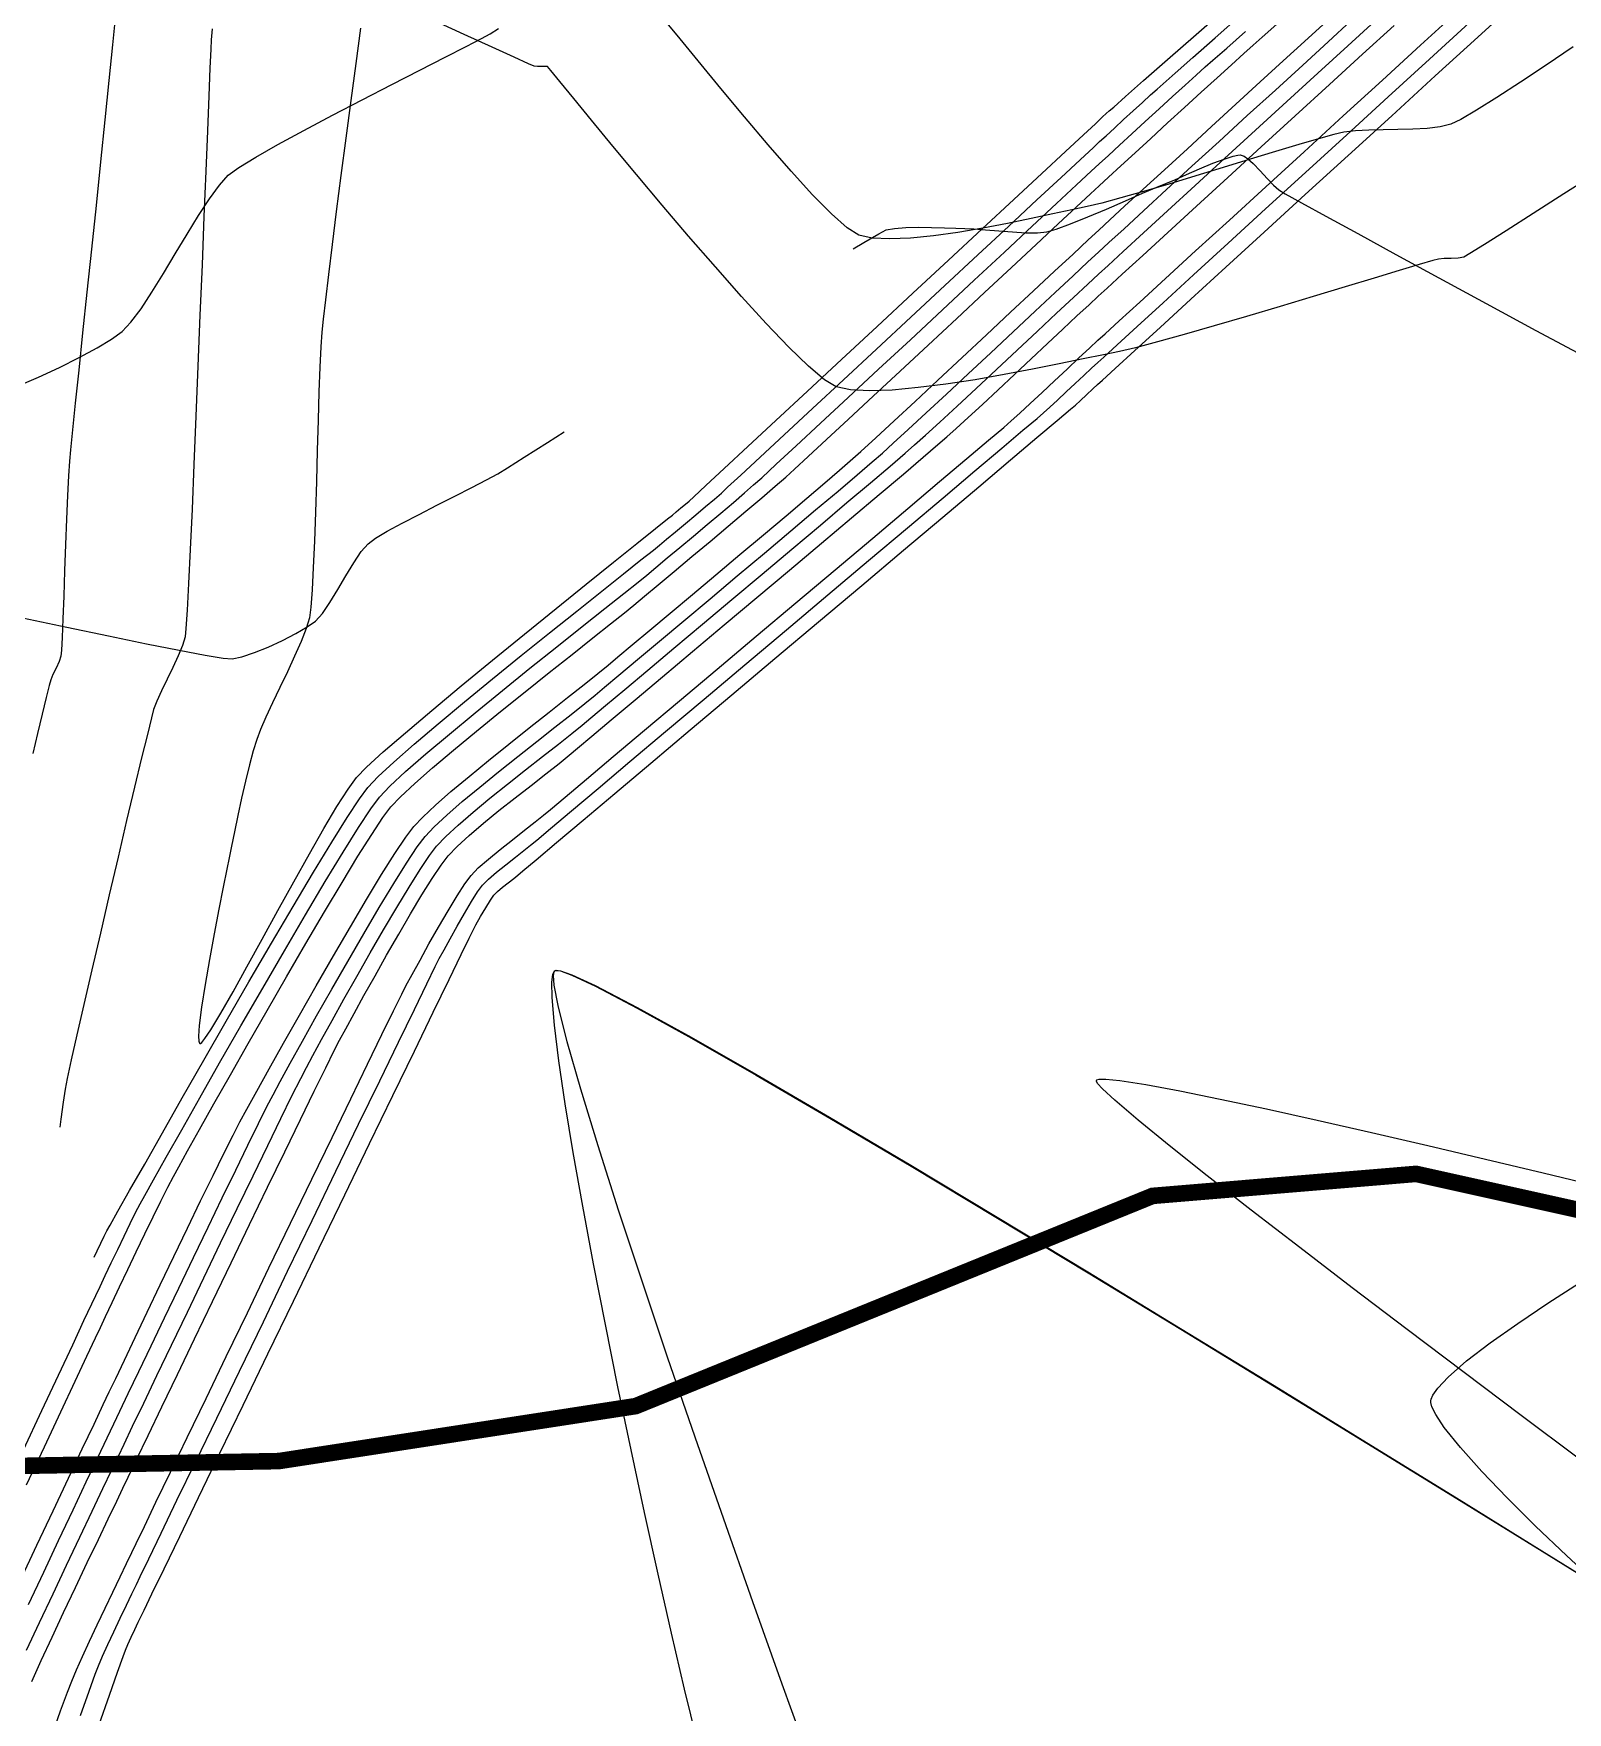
# Model space of a CAD drawing. Header units: metres. Extents: x 708868 to 711043, y 5411316 to 5413138.
# Drawn here: x 709047.8 to 709140.5, y 5411839.1 to 5411940.6 of the extents above; entities that cross this region are included whole.
import ezdxf

# ---------------------------------------------------------------- set-up
doc = ezdxf.new("R2010")
doc.units = ezdxf.units.M
doc.linetypes.add('DASHED', pattern=[0.75, 0.5, -0.25])
for name, color, linetype in [('C-ANNO-TABL', 1, 'Continuous'), ('Rionegro 2010_Contours', 7, 'Continuous'), ('Rionegro 2014_Contours', 7, 'Continuous'), ('Rionegro 2018_Contours', 7, 'Continuous')]:
    doc.layers.add(name, color=color, linetype=linetype)

msp = doc.modelspace()

# ---------------------------------------------------------------- linework, layer by layer
at = {"layer": 'C-ANNO-TABL', "color": 4, "linetype": 'DASHED', "true_color": 0x3dffff, "const_width": 1, "flags": 128}
msp.add_lwpolyline([(711042.54, 5413065.08), (710960.96, 5413110.4), (710928.51, 5413129.62), (710904.96, 5413136.48), (710878.34, 5413137.92), (710860.98, 5413136.79), (710843.25, 5413130), (710825.89, 5413114.54), (710808.92, 5413089.66), (710785.53, 5413050.07), (710767.48, 5413018.5), (710750.58, 5412962.4), (710732.95, 5412902.16), (710722.63, 5412876.69), (710711.1, 5412854.24), (710709.27, 5412838.47), (710712.25, 5412799.16), (710711.4, 5412767.16), (710706.84, 5412750.08), (710696.97, 5412735.65), (710677.97, 5412728.44), (710654.04, 5412726.54), (710627.07, 5412724.64), (710606.56, 5412720.47), (710589.8, 5412712.38), (710580.58, 5412698.73), (710577.45, 5412692.07), (710576.62, 5412681.45), (710581.7, 5412658.89), (710586.52, 5412640.58), (710590.14, 5412620.11), (710586.76, 5412609.51), (710569.89, 5412600.36), (710548.45, 5412592.65), (710519.16, 5412593.65), (710507.9, 5412592.67), (710498.04, 5412592.91), (710476.65, 5412590.53), (710453.44, 5412584.65), (710430.06, 5412578.87), (710407.17, 5412571.65), (710393.36, 5412565.35), (710390.57, 5412558.78), (710388.56, 5412550.53), (710383.7, 5412533.01), (710380.56, 5412521.69), (710371.65, 5412514.46), (710365.86, 5412509.89), (710362.01, 5412504.59), (710331.38, 5412455.85), (710322.46, 5412437.3), (710314.75, 5412419.96), (710310.91, 5412404.45), (710310.19, 5412389.52), (710312.36, 5412375.55), (710316.7, 5412365.43), (710327.06, 5412353.87), (710331.95, 5412345.85), (710336.14, 5412343.08), (710341.7, 5412343.55), (710347.66, 5412345.73), (710357.76, 5412346.03), (710373.48, 5412344.55), (710380.94, 5412341.93), (710387.56, 5412337.03), (710390.34, 5412331.13), (710393.23, 5412321.91), (710394.37, 5412314.08), (710391.95, 5412287.73), (710391.95, 5412242), (710398.77, 5412181.36), (710397.17, 5412154.92), (710391.09, 5412141.08), (710382.35, 5412135.26), (710365.93, 5412125.12), (710349.52, 5412122.86), (710314.94, 5412100.53), (710310.16, 5412097.45), (710304.08, 5412096.97), (710288.95, 5412103.64), (710260.4, 5412118.75), (710227.16, 5412131.8), (710192.2, 5412139.84), (710067.13, 5412167.23), (710056.51, 5412173.82), (710010.25, 5412214.54), (709997.9, 5412231.7), (709990.99, 5412235.84), (709981.95, 5412236.81), (709941.87, 5412226.35), (709906.21, 5412219.68), (709872.55, 5412206.97), (709858.98, 5412200.97), (709841.48, 5412178.77), (709831.7, 5412162.57), (709826.82, 5412138.12), (709826.1, 5412113.87), (709847.99, 5412057.97), (709847.99, 5412027.52), (709841.15, 5411995.84), (709821.68, 5411967.67), (709785.13, 5411896), (709764.5, 5411870.43), (709729.92, 5411841.63), (709687.88, 5411828.1), (709653.61, 5411828.39), (709636.8, 5411836.29), (709611.99, 5411871.53), (709572.15, 5411935.23), (709533.47, 5411953.88), (709461.2, 5411963.08), (709400.58, 5411961.74), (709328.3, 5411946.17), (709283.9, 5411933.17), (709246.82, 5411886.15), (709230.21, 5411871.99), (709186.77, 5411865.79), (709143.57, 5411868.97), (709131.37, 5411871.68), (709115.44, 5411870.35), (709084.2, 5411857.65), (709062.64, 5411854.33), (708913.41, 5411851.54)], dxfattribs=at)
at = {"layer": 'Rionegro 2010_Contours'}
for points in [[(709051.78, 5411838.42, 227), (709052.4, 5411840.19, 227), (709052.89, 5411841.58, 227), (709053.22, 5411842.52, 227), (709053.36, 5411842.91, 227), (709053.51, 5411843.25, 227), (709053.71, 5411843.69, 227), (709053.93, 5411844.16, 227), (709054.14, 5411844.59, 227), (709054.3, 5411844.93, 227), (709054.49, 5411845.32, 227), (709054.97, 5411846.3, 227), (709055.7, 5411847.82, 227), (709056.65, 5411849.78, 227), (709057.78, 5411852.13, 227), (709059.07, 5411854.8, 227), (709060.48, 5411857.71, 227), (709061.98, 5411860.8, 227), (709063.52, 5411864, 227), (709065.08, 5411867.22, 227), (709066.63, 5411870.42, 227), (709068.12, 5411873.51, 227), (709069.53, 5411876.42, 227), (709070.83, 5411879.09, 227), (709071.97, 5411881.45, 227), (709072.92, 5411883.42, 227), (709073.66, 5411884.94, 227), (709074.14, 5411885.93, 227), (709074.34, 5411886.33, 227), (709074.55, 5411886.72, 227), (709074.83, 5411887.23, 227), (709075.14, 5411887.76, 227), (709075.42, 5411888.22, 227), (709075.63, 5411888.52, 227), (709075.85, 5411888.74, 227), (709076.16, 5411889, 227), (709076.5, 5411889.27, 227), (709076.83, 5411889.52, 227), (709077.07, 5411889.72, 227), (709077.39, 5411889.99, 227), (709078.19, 5411890.66, 227), (709079.42, 5411891.7, 227), (709081.02, 5411893.05, 227), (709082.94, 5411894.66, 227), (709085.12, 5411896.5, 227), (709087.49, 5411898.5, 227), (709090.01, 5411900.62, 227), (709092.62, 5411902.82, 227), (709095.25, 5411905.04, 227), (709097.86, 5411907.23, 227), (709100.38, 5411909.36, 227), (709102.76, 5411911.36, 227), (709104.93, 5411913.19, 227), (709106.85, 5411914.81, 227), (709108.45, 5411916.16, 227), (709109.68, 5411917.2, 227), (709110.48, 5411917.87, 227), (709110.79, 5411918.13, 227), (709111.08, 5411918.4, 227), (709111.45, 5411918.75, 227), (709111.83, 5411919.1, 227), (709112.12, 5411919.37, 227), (709112.41, 5411919.64, 227), (709113.18, 5411920.34, 227), (709114.36, 5411921.42, 227), (709115.9, 5411922.82, 227), (709117.75, 5411924.52, 227), (709119.87, 5411926.45, 227), (709122.19, 5411928.57, 227), (709124.67, 5411930.84, 227), (709127.25, 5411933.2, 227), (709129.89, 5411935.6, 227), (709132.52, 5411938.01, 227), (709135.1, 5411940.36, 227), (709137.58, 5411942.63, 227)], [(709047.39, 5411842.91, 232), (709048.17, 5411844.57, 232), (709048.99, 5411846.31, 232), (709049.81, 5411848.05, 232), (709050.61, 5411849.74, 232), (709051.35, 5411851.3, 232), (709052.01, 5411852.68, 232), (709052.55, 5411853.81, 232), (709052.94, 5411854.63, 232), (709053.28, 5411855.35, 232), (709053.8, 5411856.43, 232), (709054.47, 5411857.83, 232), (709055.26, 5411859.49, 232), (709056.15, 5411861.34, 232), (709057.11, 5411863.33, 232), (709058.11, 5411865.41, 232), (709059.12, 5411867.51, 232), (709060.12, 5411869.58, 232), (709061.08, 5411871.56, 232), (709061.97, 5411873.4, 232), (709062.76, 5411875.02, 232), (709063.43, 5411876.39, 232), (709063.96, 5411877.44, 232), (709064.3, 5411878.11, 232), (709064.69, 5411878.83, 232), (709065.21, 5411879.79, 232), (709065.85, 5411880.94, 232), (709066.57, 5411882.23, 232), (709067.35, 5411883.61, 232), (709068.16, 5411885.03, 232), (709068.97, 5411886.43, 232), (709069.77, 5411887.78, 232), (709070.51, 5411889, 232), (709071.17, 5411890.06, 232), (709071.74, 5411890.91, 232), (709072.17, 5411891.48, 232), (709072.72, 5411892.06, 232), (709073.47, 5411892.75, 232), (709074.38, 5411893.53, 232), (709075.39, 5411894.37, 232), (709076.46, 5411895.23, 232), (709077.54, 5411896.08, 232), (709078.58, 5411896.89, 232), (709079.53, 5411897.64, 232), (709080.34, 5411898.28, 232), (709080.97, 5411898.79, 232), (709081.5, 5411899.24, 232), (709082.38, 5411899.97, 232), (709083.54, 5411900.94, 232), (709084.93, 5411902.11, 232), (709086.51, 5411903.44, 232), (709088.23, 5411904.88, 232), (709090.02, 5411906.38, 232), (709091.84, 5411907.92, 232), (709093.64, 5411909.43, 232), (709095.37, 5411910.88, 232), (709096.97, 5411912.23, 232), (709098.39, 5411913.43, 232), (709099.58, 5411914.44, 232), (709100.48, 5411915.22, 232), (709101.06, 5411915.72, 232), (709101.71, 5411916.3, 232), (709102.58, 5411917.1, 232), (709103.62, 5411918.06, 232), (709104.77, 5411919.13, 232), (709106, 5411920.28, 232), (709107.25, 5411921.45, 232), (709108.48, 5411922.59, 232), (709109.63, 5411923.67, 232), (709110.66, 5411924.63, 232), (709111.53, 5411925.44, 232), (709112.17, 5411926.04, 232), (709112.75, 5411926.56, 232), (709113.67, 5411927.41, 232), (709114.89, 5411928.53, 232), (709116.35, 5411929.87, 232), (709118.01, 5411931.39, 232), (709119.79, 5411933.02, 232), (709121.66, 5411934.74, 232), (709123.56, 5411936.47, 232), (709125.43, 5411938.18, 232), (709127.23, 5411939.82, 232), (709128.89, 5411941.33, 232)], [(709047.51, 5411845.67, 233), (709048.43, 5411847.62, 233), (709049.33, 5411849.54, 233), (709050.2, 5411851.38, 233), (709051, 5411853.07, 233), (709051.7, 5411854.54, 233), (709052.27, 5411855.73, 233), (709052.66, 5411856.57, 233), (709053.03, 5411857.34, 233), (709053.54, 5411858.41, 233), (709054.18, 5411859.75, 233), (709054.92, 5411861.29, 233), (709055.73, 5411862.98, 233), (709056.59, 5411864.78, 233), (709057.47, 5411866.62, 233), (709058.36, 5411868.46, 233), (709059.22, 5411870.24, 233), (709060.03, 5411871.91, 233), (709060.77, 5411873.42, 233), (709061.41, 5411874.72, 233), (709061.92, 5411875.75, 233), (709062.29, 5411876.46, 233), (709062.72, 5411877.26, 233), (709063.33, 5411878.36, 233), (709064.07, 5411879.7, 233), (709064.92, 5411881.22, 233), (709065.84, 5411882.84, 233), (709066.8, 5411884.52, 233), (709067.77, 5411886.18, 233), (709068.7, 5411887.77, 233), (709069.58, 5411889.22, 233), (709070.35, 5411890.46, 233), (709071, 5411891.43, 233), (709071.48, 5411892.07, 233), (709072.03, 5411892.65, 233), (709072.79, 5411893.36, 233), (709073.72, 5411894.17, 233), (709074.78, 5411895.05, 233), (709075.92, 5411895.97, 233), (709077.08, 5411896.9, 233), (709078.23, 5411897.81, 233), (709079.32, 5411898.67, 233), (709080.3, 5411899.44, 233), (709081.12, 5411900.09, 233), (709081.75, 5411900.6, 233), (709082.32, 5411901.08, 233), (709083.19, 5411901.81, 233), (709084.31, 5411902.75, 233), (709085.64, 5411903.86, 233), (709087.12, 5411905.1, 233), (709088.7, 5411906.43, 233), (709090.34, 5411907.8, 233), (709091.98, 5411909.18, 233), (709093.57, 5411910.53, 233), (709095.07, 5411911.79, 233), (709096.43, 5411912.93, 233), (709097.58, 5411913.92, 233), (709098.49, 5411914.7, 233), (709099.11, 5411915.23, 233), (709099.77, 5411915.83, 233), (709100.67, 5411916.65, 233), (709101.75, 5411917.65, 233), (709102.98, 5411918.78, 233), (709104.29, 5411920.01, 233), (709105.66, 5411921.29, 233), (709107.02, 5411922.56, 233), (709108.34, 5411923.79, 233), (709109.56, 5411924.93, 233), (709110.64, 5411925.94, 233), (709111.53, 5411926.77, 233), (709112.18, 5411927.37, 233), (709112.8, 5411927.94, 233), (709113.72, 5411928.78, 233), (709114.9, 5411929.87, 233), (709116.28, 5411931.14, 233), (709117.82, 5411932.55, 233), (709119.47, 5411934.05, 233), (709121.16, 5411935.61, 233), (709122.86, 5411937.16, 233), (709124.51, 5411938.66, 233), (709126.06, 5411940.08, 233), (709127.45, 5411941.35, 233)], [(709052.77, 5411941.71, 237), (709052.59, 5411939.88, 237), (709052.37, 5411937.74, 237), (709052.13, 5411935.36, 237), (709051.86, 5411932.82, 237), (709051.59, 5411930.18, 237), (709051.31, 5411927.54, 237), (709051.03, 5411924.95, 237), (709050.77, 5411922.49, 237), (709050.54, 5411920.23, 237), (709050.33, 5411918.25, 237), (709050.16, 5411916.63, 237), (709050.05, 5411915.43, 237), (709049.98, 5411914.73, 237), (709049.93, 5411913.85, 237), (709049.87, 5411912.66, 237), (709049.81, 5411911.24, 237), (709049.75, 5411909.7, 237), (709049.69, 5411908.11, 237), (709049.64, 5411906.59, 237), (709049.58, 5411905.22, 237), (709049.54, 5411904.09, 237), (709049.5, 5411903.31, 237), (709049.47, 5411902.96, 237), (709049.36, 5411902.64, 237), (709049.17, 5411902.24, 237), (709048.98, 5411901.84, 237), (709048.85, 5411901.53, 237), (709048.76, 5411901.18, 237), (709048.57, 5411900.46, 237), (709048.33, 5411899.46, 237), (709048.05, 5411898.29, 237), (709047.76, 5411897.07, 237)], [(709048.91, 5411837.74, 229), (709049.45, 5411839.24, 229), (709049.86, 5411840.37, 229), (709050.12, 5411841.03, 229), (709050.41, 5411841.71, 229), (709050.77, 5411842.53, 229), (709051.2, 5411843.45, 229), (709051.66, 5411844.43, 229), (709052.14, 5411845.44, 229), (709052.61, 5411846.42, 229), (709053.05, 5411847.34, 229), (709053.44, 5411848.15, 229), (709053.76, 5411848.81, 229), (709054.02, 5411849.35, 229), (709054.51, 5411850.38, 229), (709055.21, 5411851.84, 229), (709056.08, 5411853.65, 229), (709057.1, 5411855.76, 229), (709058.24, 5411858.11, 229), (709059.46, 5411860.64, 229), (709060.74, 5411863.29, 229), (709062.04, 5411866, 229), (709063.35, 5411868.71, 229), (709064.63, 5411871.36, 229), (709065.85, 5411873.88, 229), (709066.98, 5411876.22, 229), (709068, 5411878.31, 229), (709068.87, 5411880.1, 229), (709069.57, 5411881.53, 229), (709070.06, 5411882.53, 229), (709070.32, 5411883.04, 229), (709070.69, 5411883.72, 229), (709071.17, 5411884.59, 229), (709071.71, 5411885.57, 229), (709072.29, 5411886.59, 229), (709072.86, 5411887.58, 229), (709073.41, 5411888.48, 229), (709073.88, 5411889.21, 229), (709074.25, 5411889.71, 229), (709074.69, 5411890.17, 229), (709075.3, 5411890.7, 229), (709076.01, 5411891.28, 229), (709076.75, 5411891.87, 229), (709077.48, 5411892.44, 229), (709078.13, 5411892.94, 229), (709078.63, 5411893.35, 229), (709079.05, 5411893.7, 229), (709079.94, 5411894.44, 229), (709081.22, 5411895.52, 229), (709082.84, 5411896.89, 229), (709084.74, 5411898.48, 229), (709086.85, 5411900.26, 229), (709089.12, 5411902.17, 229), (709091.48, 5411904.16, 229), (709093.88, 5411906.18, 229), (709096.25, 5411908.17, 229), (709098.53, 5411910.09, 229), (709100.65, 5411911.88, 229), (709102.57, 5411913.5, 229), (709104.21, 5411914.89, 229), (709105.52, 5411916, 229), (709106.44, 5411916.77, 229), (709106.89, 5411917.17, 229), (709107.41, 5411917.63, 229), (709108.05, 5411918.22, 229), (709108.77, 5411918.89, 229), (709109.52, 5411919.59, 229), (709110.28, 5411920.3, 229), (709110.99, 5411920.97, 229), (709111.63, 5411921.56, 229), (709112.14, 5411922.04, 229), (709112.57, 5411922.43, 229), (709113.42, 5411923.21, 229), (709114.66, 5411924.34, 229), (709116.22, 5411925.77, 229), (709118.04, 5411927.44, 229), (709120.08, 5411929.3, 229), (709122.29, 5411931.32, 229), (709124.6, 5411933.43, 229), (709126.96, 5411935.59, 229), (709129.33, 5411937.75, 229), (709131.64, 5411939.87, 229), (709133.84, 5411941.88, 229)], [(709051.48, 5411866.65, 238), (709051.66, 5411867.03, 238), (709051.88, 5411867.49, 238), (709052.09, 5411867.91, 238), (709052.25, 5411868.24, 238), (709052.44, 5411868.59, 238), (709052.91, 5411869.42, 238), (709053.62, 5411870.67, 238), (709054.53, 5411872.27, 238), (709055.6, 5411874.16, 238), (709056.8, 5411876.27, 238), (709058.1, 5411878.54, 238), (709059.46, 5411880.9, 238), (709060.83, 5411883.28, 238), (709062.2, 5411885.62, 238), (709063.51, 5411887.84, 238), (709064.73, 5411889.9, 238), (709065.83, 5411891.71, 238), (709066.77, 5411893.21, 238), (709067.51, 5411894.34, 238), (709068.02, 5411895.03, 238), (709068.64, 5411895.68, 238), (709069.59, 5411896.56, 238), (709070.82, 5411897.64, 238), (709072.26, 5411898.86, 238), (709073.86, 5411900.19, 238), (709075.55, 5411901.58, 238), (709077.29, 5411902.99, 238), (709079, 5411904.37, 238), (709080.64, 5411905.68, 238), (709082.15, 5411906.88, 238), (709083.46, 5411907.93, 238), (709084.52, 5411908.77, 238), (709085.27, 5411909.36, 238), (709085.65, 5411909.67, 238), (709086.07, 5411910.03, 238), (709086.61, 5411910.47, 238), (709087.21, 5411910.97, 238), (709087.83, 5411911.49, 238), (709088.43, 5411912, 238), (709088.96, 5411912.45, 238), (709089.38, 5411912.81, 238), (709089.76, 5411913.16, 238), (709090.56, 5411913.9, 238), (709091.72, 5411914.98, 238), (709093.18, 5411916.33, 238), (709094.88, 5411917.91, 238), (709096.76, 5411919.66, 238), (709098.76, 5411921.51, 238), (709100.82, 5411923.43, 238), (709102.88, 5411925.34, 238), (709104.88, 5411927.2, 238), (709106.76, 5411928.94, 238), (709108.45, 5411930.52, 238), (709109.91, 5411931.88, 238), (709111.06, 5411932.95, 238), (709111.86, 5411933.69, 238), (709112.24, 5411934.04, 238), (709112.63, 5411934.4, 238), (709113.13, 5411934.86, 238), (709113.68, 5411935.37, 238), (709114.26, 5411935.9, 238), (709114.82, 5411936.41, 238), (709115.32, 5411936.87, 238), (709115.72, 5411937.22, 238), (709116.07, 5411937.53, 238), (709116.8, 5411938.18, 238), (709117.87, 5411939.12, 238), (709119.22, 5411940.31, 238), (709120.82, 5411941.72, 238)], [(709067.58, 5411940.89, 239), (709067.29, 5411938.76, 239), (709066.99, 5411936.53, 239), (709066.69, 5411934.25, 239), (709066.39, 5411932, 239), (709066.11, 5411929.83, 239), (709065.86, 5411927.82, 239), (709065.63, 5411926.02, 239), (709065.45, 5411924.49, 239), (709065.31, 5411923.31, 239), (709065.23, 5411922.54, 239), (709065.17, 5411921.65, 239), (709065.12, 5411920.42, 239), (709065.06, 5411918.92, 239), (709065.01, 5411917.21, 239), (709064.96, 5411915.39, 239), (709064.91, 5411913.51, 239), (709064.85, 5411911.66, 239), (709064.79, 5411909.9, 239), (709064.72, 5411908.31, 239), (709064.65, 5411906.96, 239), (709064.57, 5411905.92, 239), (709064.48, 5411905.28, 239), (709064.28, 5411904.63, 239), (709063.98, 5411903.84, 239), (709063.59, 5411902.96, 239), (709063.16, 5411902.02, 239), (709062.7, 5411901.07, 239), (709062.26, 5411900.14, 239), (709061.86, 5411899.28, 239), (709061.53, 5411898.53, 239), (709061.3, 5411897.93, 239), (709061.09, 5411897.24, 239), (709060.87, 5411896.39, 239), (709060.63, 5411895.41, 239), (709060.39, 5411894.37, 239), (709060.16, 5411893.34, 239), (709059.95, 5411892.35, 239), (709059.77, 5411891.48, 239), (709059.63, 5411890.78, 239), (709059.49, 5411890.08, 239), (709059.28, 5411889.01, 239), (709059.02, 5411887.68, 239), (709058.73, 5411886.19, 239), (709058.44, 5411884.64, 239), (709058.18, 5411883.13, 239), (709057.97, 5411881.76, 239), (709057.83, 5411880.64, 239), (709057.79, 5411879.99, 239), (709057.81, 5411879.69, 239), (709057.85, 5411879.58, 239), (709057.87, 5411879.56, 239), (709057.9, 5411879.56, 239), (709057.98, 5411879.62, 239), (709058.17, 5411879.85, 239), (709058.53, 5411880.39, 239), (709059.13, 5411881.39, 239), (709059.87, 5411882.68, 239), (709060.71, 5411884.19, 239), (709061.63, 5411885.85, 239), (709062.58, 5411887.59, 239), (709063.54, 5411889.33, 239), (709064.48, 5411891.01, 239), (709065.36, 5411892.54, 239), (709066.15, 5411893.88, 239), (709066.82, 5411894.93, 239), (709067.33, 5411895.62, 239), (709067.94, 5411896.25, 239), (709068.95, 5411897.17, 239), (709070.29, 5411898.33, 239), (709071.88, 5411899.68, 239), (709073.65, 5411901.16, 239), (709075.55, 5411902.71, 239), (709077.48, 5411904.29, 239), (709079.39, 5411905.84, 239), (709081.21, 5411907.31, 239), (709082.87, 5411908.64, 239), (709084.28, 5411909.77, 239), (709085.4, 5411910.66, 239), (709086.13, 5411911.25, 239), (709086.43, 5411911.48, 239), (709086.65, 5411911.67, 239), (709086.93, 5411911.91, 239), (709087.21, 5411912.14, 239), (709087.43, 5411912.33, 239), (709087.71, 5411912.59, 239), (709088.44, 5411913.26, 239), (709089.55, 5411914.29, 239), (709090.98, 5411915.62, 239), (709092.68, 5411917.2, 239), (709094.59, 5411918.97, 239), (709096.64, 5411920.88, 239), (709098.79, 5411922.87, 239), (709100.96, 5411924.89, 239), (709103.1, 5411926.88, 239), (709105.15, 5411928.78, 239), (709107.05, 5411930.55, 239), (709108.75, 5411932.12, 239), (709110.17, 5411933.44, 239), (709111.27, 5411934.46, 239), (709111.98, 5411935.12, 239), (709112.25, 5411935.37, 239), (709112.42, 5411935.53, 239), (709112.64, 5411935.74, 239), (709112.82, 5411935.9, 239), (709113.09, 5411936.13, 239), (709113.8, 5411936.76, 239), (709114.9, 5411937.74, 239), (709116.34, 5411939, 239), (709118.07, 5411940.52, 239), (709120.02, 5411942.22, 239)], [(709047.01, 5411847.1, 234), (709048.02, 5411849.24, 234), (709049, 5411851.33, 234), (709049.92, 5411853.29, 234), (709050.76, 5411855.06, 234), (709051.47, 5411856.56, 234), (709052.02, 5411857.74, 234), (709052.39, 5411858.51, 234), (709052.78, 5411859.32, 234), (709053.31, 5411860.43, 234), (709053.95, 5411861.79, 234), (709054.68, 5411863.32, 234), (709055.47, 5411864.97, 234), (709056.29, 5411866.69, 234), (709057.12, 5411868.4, 234), (709057.91, 5411870.05, 234), (709058.66, 5411871.58, 234), (709059.32, 5411872.92, 234), (709059.87, 5411874.02, 234), (709060.28, 5411874.82, 234), (709060.7, 5411875.58, 234), (709061.3, 5411876.67, 234), (709062.05, 5411878.02, 234), (709062.92, 5411879.57, 234), (709063.88, 5411881.27, 234), (709064.9, 5411883.05, 234), (709065.93, 5411884.85, 234), (709066.96, 5411886.61, 234), (709067.94, 5411888.26, 234), (709068.85, 5411889.76, 234), (709069.65, 5411891.03, 234), (709070.31, 5411892.02, 234), (709070.79, 5411892.67, 234), (709071.33, 5411893.24, 234), (709072.1, 5411893.95, 234), (709073.04, 5411894.78, 234), (709074.13, 5411895.69, 234), (709075.3, 5411896.66, 234), (709076.53, 5411897.65, 234), (709077.77, 5411898.63, 234), (709078.97, 5411899.58, 234), (709080.09, 5411900.46, 234), (709081.08, 5411901.25, 234), (709081.91, 5411901.91, 234), (709082.53, 5411902.42, 234), (709083.13, 5411902.92, 234), (709083.99, 5411903.64, 234), (709085.06, 5411904.53, 234), (709086.29, 5411905.56, 234), (709087.64, 5411906.69, 234), (709089.05, 5411907.88, 234), (709090.5, 5411909.09, 234), (709091.93, 5411910.29, 234), (709093.29, 5411911.44, 234), (709094.54, 5411912.5, 234), (709095.63, 5411913.42, 234), (709096.52, 5411914.19, 234), (709097.16, 5411914.75, 234), (709097.81, 5411915.33, 234), (709098.71, 5411916.15, 234), (709099.82, 5411917.17, 234), (709101.09, 5411918.35, 234), (709102.47, 5411919.64, 234), (709103.93, 5411920.99, 234), (709105.4, 5411922.37, 234), (709106.86, 5411923.73, 234), (709108.25, 5411925.03, 234), (709109.52, 5411926.22, 234), (709110.63, 5411927.25, 234), (709111.54, 5411928.1, 234), (709112.19, 5411928.7, 234), (709112.85, 5411929.31, 234), (709113.75, 5411930.14, 234), (709114.87, 5411931.16, 234), (709116.15, 5411932.34, 234), (709117.54, 5411933.61, 234), (709119, 5411934.95, 234), (709120.48, 5411936.31, 234), (709121.95, 5411937.65, 234), (709123.34, 5411938.92, 234), (709124.62, 5411940.09, 234), (709125.75, 5411941.11, 234)], [(709047.21, 5411855.01, 237), (709048.32, 5411857.39, 237), (709049.32, 5411859.52, 237), (709050.18, 5411861.36, 237), (709050.86, 5411862.82, 237), (709051.34, 5411863.83, 237), (709051.57, 5411864.33, 237), (709051.83, 5411864.88, 237), (709052.15, 5411865.55, 237), (709052.51, 5411866.31, 237), (709052.9, 5411867.12, 237), (709053.28, 5411867.92, 237), (709053.65, 5411868.68, 237), (709053.98, 5411869.35, 237), (709054.26, 5411869.88, 237), (709054.53, 5411870.38, 237), (709055.07, 5411871.33, 237), (709055.82, 5411872.68, 237), (709056.77, 5411874.35, 237), (709057.86, 5411876.28, 237), (709059.06, 5411878.39, 237), (709060.34, 5411880.62, 237), (709061.66, 5411882.9, 237), (709062.97, 5411885.15, 237), (709064.24, 5411887.32, 237), (709065.44, 5411889.34, 237), (709066.52, 5411891.12, 237), (709067.45, 5411892.61, 237), (709068.2, 5411893.74, 237), (709068.71, 5411894.44, 237), (709069.34, 5411895.1, 237), (709070.3, 5411895.98, 237), (709071.52, 5411897.05, 237), (709072.94, 5411898.25, 237), (709074.5, 5411899.54, 237), (709076.15, 5411900.88, 237), (709077.81, 5411902.23, 237), (709079.44, 5411903.53, 237), (709080.97, 5411904.75, 237), (709082.34, 5411905.83, 237), (709083.48, 5411906.74, 237), (709084.35, 5411907.43, 237), (709084.87, 5411907.86, 237), (709085.42, 5411908.32, 237), (709086.1, 5411908.89, 237), (709086.87, 5411909.53, 237), (709087.69, 5411910.21, 237), (709088.53, 5411910.91, 237), (709089.35, 5411911.6, 237), (709090.11, 5411912.25, 237), (709090.78, 5411912.82, 237), (709091.32, 5411913.3, 237), (709091.82, 5411913.74, 237), (709092.7, 5411914.55, 237), (709093.9, 5411915.67, 237), (709095.37, 5411917.03, 237), (709097.05, 5411918.59, 237), (709098.88, 5411920.29, 237), (709100.8, 5411922.07, 237), (709102.74, 5411923.88, 237), (709104.66, 5411925.67, 237), (709106.49, 5411927.37, 237), (709108.17, 5411928.93, 237), (709109.64, 5411930.3, 237), (709110.85, 5411931.43, 237), (709111.73, 5411932.25, 237), (709112.22, 5411932.7, 237), (709112.77, 5411933.21, 237), (709113.44, 5411933.82, 237), (709114.19, 5411934.52, 237), (709115, 5411935.26, 237), (709115.83, 5411936.02, 237), (709116.64, 5411936.76, 237), (709117.4, 5411937.45, 237), (709118.07, 5411938.06, 237), (709118.62, 5411938.55, 237), (709119.09, 5411938.96, 237), (709119.92, 5411939.69, 237), (709121.05, 5411940.7, 237)], [(709047.38, 5411852.89, 236), (709048.47, 5411855.2, 236), (709049.46, 5411857.31, 236), (709050.32, 5411859.16, 236), (709051.03, 5411860.67, 236), (709051.55, 5411861.77, 236), (709051.85, 5411862.39, 236), (709052.16, 5411863.06, 236), (709052.56, 5411863.9, 236), (709053.01, 5411864.86, 236), (709053.51, 5411865.9, 236), (709054.02, 5411866.98, 236), (709054.54, 5411868.06, 236), (709055.04, 5411869.09, 236), (709055.51, 5411870.04, 236), (709055.93, 5411870.87, 236), (709056.27, 5411871.53, 236), (709056.59, 5411872.11, 236), (709057.12, 5411873.08, 236), (709057.84, 5411874.36, 236), (709058.71, 5411875.91, 236), (709059.71, 5411877.66, 236), (709060.79, 5411879.56, 236), (709061.93, 5411881.56, 236), (709063.1, 5411883.59, 236), (709064.26, 5411885.59, 236), (709065.39, 5411887.51, 236), (709066.46, 5411889.29, 236), (709067.42, 5411890.87, 236), (709068.25, 5411892.19, 236), (709068.92, 5411893.21, 236), (709069.4, 5411893.85, 236), (709069.99, 5411894.46, 236), (709070.85, 5411895.26, 236), (709071.93, 5411896.21, 236), (709073.19, 5411897.28, 236), (709074.58, 5411898.42, 236), (709076.04, 5411899.61, 236), (709077.52, 5411900.81, 236), (709078.98, 5411901.97, 236), (709080.36, 5411903.06, 236), (709081.61, 5411904.06, 236), (709082.68, 5411904.91, 236), (709083.52, 5411905.58, 236), (709084.09, 5411906.04, 236), (709084.73, 5411906.58, 236), (709085.56, 5411907.27, 236), (709086.53, 5411908.08, 236), (709087.59, 5411908.97, 236), (709088.7, 5411909.89, 236), (709089.8, 5411910.82, 236), (709090.86, 5411911.72, 236), (709091.82, 5411912.53, 236), (709092.64, 5411913.23, 236), (709093.27, 5411913.78, 236), (709093.79, 5411914.25, 236), (709094.63, 5411915.02, 236), (709095.74, 5411916.04, 236), (709097.06, 5411917.27, 236), (709098.56, 5411918.66, 236), (709100.18, 5411920.17, 236), (709101.88, 5411921.75, 236), (709103.6, 5411923.35, 236), (709105.29, 5411924.93, 236), (709106.91, 5411926.44, 236), (709108.41, 5411927.83, 236), (709109.74, 5411929.07, 236), (709110.85, 5411930.1, 236), (709111.69, 5411930.89, 236), (709112.21, 5411931.37, 236), (709112.78, 5411931.89, 236), (709113.52, 5411932.57, 236), (709114.38, 5411933.36, 236), (709115.33, 5411934.24, 236), (709116.34, 5411935.17, 236), (709117.37, 5411936.11, 236), (709118.38, 5411937.03, 236), (709119.34, 5411937.9, 236), (709120.21, 5411938.69, 236), (709120.95, 5411939.36, 236), (709121.52, 5411939.87, 236), (709122.07, 5411940.35, 236), (709122.95, 5411941.14, 236)], [(709047.7, 5411841.02, 231), (709048.28, 5411842.28, 231), (709048.93, 5411843.69, 231), (709049.63, 5411845.18, 231), (709050.35, 5411846.7, 231), (709051.06, 5411848.2, 231), (709051.73, 5411849.6, 231), (709052.33, 5411850.85, 231), (709052.84, 5411851.9, 231), (709053.21, 5411852.69, 231), (709053.53, 5411853.35, 231), (709054.04, 5411854.43, 231), (709054.73, 5411855.87, 231), (709055.57, 5411857.6, 231), (709056.51, 5411859.57, 231), (709057.54, 5411861.72, 231), (709058.63, 5411863.98, 231), (709059.75, 5411866.3, 231), (709060.87, 5411868.62, 231), (709061.96, 5411870.88, 231), (709062.99, 5411873.01, 231), (709063.94, 5411874.96, 231), (709064.78, 5411876.67, 231), (709065.47, 5411878.08, 231), (709065.99, 5411879.13, 231), (709066.31, 5411879.75, 231), (709066.69, 5411880.45, 231), (709067.19, 5411881.37, 231), (709067.78, 5411882.45, 231), (709068.45, 5411883.64, 231), (709069.15, 5411884.9, 231), (709069.88, 5411886.17, 231), (709070.6, 5411887.39, 231), (709071.28, 5411888.53, 231), (709071.9, 5411889.53, 231), (709072.44, 5411890.33, 231), (709072.86, 5411890.89, 231), (709073.41, 5411891.46, 231), (709074.14, 5411892.13, 231), (709075, 5411892.86, 231), (709075.94, 5411893.63, 231), (709076.92, 5411894.4, 231), (709077.88, 5411895.15, 231), (709078.78, 5411895.85, 231), (709079.57, 5411896.47, 231), (709080.19, 5411896.98, 231), (709080.69, 5411897.39, 231), (709081.55, 5411898.12, 231), (709082.73, 5411899.11, 231), (709084.17, 5411900.32, 231), (709085.83, 5411901.71, 231), (709087.64, 5411903.23, 231), (709089.55, 5411904.84, 231), (709091.53, 5411906.5, 231), (709093.5, 5411908.16, 231), (709095.43, 5411909.78, 231), (709097.25, 5411911.31, 231), (709098.92, 5411912.72, 231), (709100.38, 5411913.96, 231), (709101.58, 5411914.98, 231), (709102.47, 5411915.74, 231), (709103, 5411916.2, 231), (709103.57, 5411916.71, 231), (709104.3, 5411917.38, 231), (709105.16, 5411918.17, 231), (709106.1, 5411919.04, 231), (709107.09, 5411919.97, 231), (709108.1, 5411920.91, 231), (709109.09, 5411921.84, 231), (709110.02, 5411922.71, 231), (709110.87, 5411923.51, 231), (709111.6, 5411924.18, 231), (709112.16, 5411924.7, 231), (709112.69, 5411925.19, 231), (709113.61, 5411926.03, 231), (709114.85, 5411927.17, 231), (709116.37, 5411928.56, 231), (709118.1, 5411930.14, 231), (709119.99, 5411931.88, 231), (709122, 5411933.72, 231), (709124.06, 5411935.6, 231), (709126.13, 5411937.49, 231), (709128.13, 5411939.32, 231), (709130.04, 5411941.06, 231)], [(709058.61, 5411940.86, 238), (709058.55, 5411940.2, 238), (709058.52, 5411939.63, 238), (709058.47, 5411938.48, 238), (709058.4, 5411936.81, 238), (709058.32, 5411934.7, 238), (709058.22, 5411932.25, 238), (709058.11, 5411929.52, 238), (709058, 5411926.6, 238), (709057.87, 5411923.56, 238), (709057.75, 5411920.48, 238), (709057.62, 5411917.45, 238), (709057.5, 5411914.54, 238), (709057.39, 5411911.84, 238), (709057.28, 5411909.41, 238), (709057.18, 5411907.35, 238), (709057.09, 5411905.73, 238), (709057.02, 5411904.62, 238), (709056.97, 5411904.12, 238), (709056.81, 5411903.61, 238), (709056.55, 5411902.98, 238), (709056.23, 5411902.28, 238), (709055.89, 5411901.56, 238), (709055.55, 5411900.86, 238), (709055.27, 5411900.23, 238), (709055.07, 5411899.73, 238), (709054.94, 5411899.23, 238), (709054.69, 5411898.23, 238), (709054.34, 5411896.81, 238), (709053.92, 5411895.04, 238), (709053.44, 5411893.02, 238), (709052.92, 5411890.82, 238), (709052.38, 5411888.53, 238), (709051.85, 5411886.23, 238), (709051.33, 5411884, 238), (709050.85, 5411881.92, 238), (709050.43, 5411880.08, 238), (709050.09, 5411878.56, 238), (709049.84, 5411877.44, 238), (709049.72, 5411876.8, 238), (709049.6, 5411876.02, 238), (709049.47, 5411874.99, 238), (709049.41, 5411874.51, 238)], [(709050.66, 5411838.96, 228), (709051.17, 5411840.42, 228), (709051.54, 5411841.45, 228), (709051.74, 5411841.97, 228), (709051.98, 5411842.54, 228), (709052.3, 5411843.24, 228), (709052.67, 5411844.02, 228), (709053.05, 5411844.83, 228), (709053.43, 5411845.62, 228), (709053.76, 5411846.31, 228), (709054.03, 5411846.87, 228), (709054.26, 5411847.36, 228), (709054.77, 5411848.42, 228), (709055.53, 5411849.97, 228), (709056.48, 5411851.96, 228), (709057.62, 5411854.3, 228), (709058.88, 5411856.93, 228), (709060.26, 5411859.77, 228), (709061.7, 5411862.75, 228), (709063.17, 5411865.81, 228), (709064.65, 5411868.86, 228), (709066.09, 5411871.84, 228), (709067.46, 5411874.68, 228), (709068.73, 5411877.3, 228), (709069.87, 5411879.63, 228), (709070.83, 5411881.61, 228), (709071.58, 5411883.16, 228), (709072.09, 5411884.21, 228), (709072.33, 5411884.69, 228), (709072.62, 5411885.22, 228), (709072.99, 5411885.89, 228), (709073.41, 5411886.65, 228), (709073.86, 5411887.42, 228), (709074.28, 5411888.14, 228), (709074.65, 5411888.72, 228), (709074.94, 5411889.12, 228), (709075.3, 5411889.48, 228), (709075.79, 5411889.9, 228), (709076.35, 5411890.36, 228), (709076.93, 5411890.81, 228), (709077.45, 5411891.21, 228), (709077.85, 5411891.54, 228), (709078.22, 5411891.84, 228), (709079.06, 5411892.55, 228), (709080.32, 5411893.61, 228), (709081.94, 5411894.97, 228), (709083.85, 5411896.59, 228), (709086.01, 5411898.4, 228), (709088.34, 5411900.36, 228), (709090.79, 5411902.43, 228), (709093.31, 5411904.55, 228), (709095.82, 5411906.67, 228), (709098.28, 5411908.74, 228), (709100.62, 5411910.71, 228), (709102.78, 5411912.53, 228), (709104.7, 5411914.15, 228), (709106.33, 5411915.52, 228), (709107.6, 5411916.6, 228), (709108.46, 5411917.32, 228), (709108.84, 5411917.65, 228), (709109.22, 5411917.99, 228), (709109.69, 5411918.43, 228), (709110.22, 5411918.92, 228), (709110.76, 5411919.43, 228), (709111.29, 5411919.92, 228), (709111.75, 5411920.36, 228), (709112.13, 5411920.7, 228), (709112.49, 5411921.03, 228), (709113.3, 5411921.77, 228), (709114.51, 5411922.88, 228), (709116.07, 5411924.3, 228), (709117.91, 5411925.99, 228), (709120, 5411927.9, 228), (709122.27, 5411929.98, 228), (709124.68, 5411932.18, 228), (709127.17, 5411934.45, 228), (709129.68, 5411936.74, 228), (709132.17, 5411939.02, 228), (709134.57, 5411941.21, 228)], [(709087.91, 5411837.45, 226), (709087.16, 5411840.56, 226), (709086.37, 5411843.93, 226), (709085.56, 5411847.5, 226), (709084.74, 5411851.22, 226), (709083.92, 5411855.01, 226), (709083.13, 5411858.82, 226), (709082.37, 5411862.59, 226), (709081.66, 5411866.24, 226), (709081, 5411869.72, 226), (709080.43, 5411872.97, 226), (709079.94, 5411875.91, 226), (709079.55, 5411878.5, 226), (709079.29, 5411880.66, 226), (709079.15, 5411882.33, 226), (709079.14, 5411883.27, 226), (709079.2, 5411883.72, 226), (709079.28, 5411883.9, 226), (709079.32, 5411883.95, 226), (709079.39, 5411883.97, 226), (709079.66, 5411883.94, 226), (709080.34, 5411883.69, 226), (709081.77, 5411883.03, 226), (709084.3, 5411881.7, 226), (709087.58, 5411879.88, 226), (709091.49, 5411877.64, 226), (709095.94, 5411875.04, 226), (709100.84, 5411872.14, 226), (709106.07, 5411869, 226), (709111.54, 5411865.7, 226), (709117.15, 5411862.29, 226), (709122.8, 5411858.84, 226), (709128.39, 5411855.41, 226), (709133.82, 5411852.07, 226), (709138.98, 5411848.88, 226), (709143.79, 5411845.91, 226)], [(709112.05, 5411877.33, 226), (709112.08, 5411877.36, 226), (709112.22, 5411877.4, 226), (709112.61, 5411877.4, 226), (709113.47, 5411877.32, 226), (709115.04, 5411877.07, 226), (709117.08, 5411876.69, 226), (709119.53, 5411876.2, 226), (709122.32, 5411875.6, 226), (709125.38, 5411874.92, 226), (709128.66, 5411874.18, 226), (709132.07, 5411873.39, 226), (709135.55, 5411872.57, 226), (709139.05, 5411871.74, 226), (709142.47, 5411870.92, 226)], [(709141.16, 5411854.5, 226), (709137.72, 5411857.08, 226), (709134.26, 5411859.68, 226), (709130.83, 5411862.27, 226), (709127.5, 5411864.8, 226), (709124.33, 5411867.23, 226), (709121.39, 5411869.49, 226), (709118.74, 5411871.57, 226), (709116.44, 5411873.39, 226), (709114.56, 5411874.93, 226), (709113.16, 5411876.13, 226), (709112.42, 5411876.81, 226), (709112.12, 5411877.15, 226), (709112.05, 5411877.29, 226), (709112.05, 5411877.33, 226)]]:
    msp.add_polyline3d(points, dxfattribs=at)
at = {"layer": 'Rionegro 2014_Contours'}
for points in [[(709046.85, 5411919.26, 228), (709048.12, 5411919.81, 228), (709049.38, 5411920.4, 228), (709050.57, 5411921, 228), (709051.65, 5411921.58, 228), (709052.53, 5411922.11, 228), (709053.17, 5411922.57, 228), (709053.7, 5411923.13, 228), (709054.31, 5411923.94, 228), (709054.97, 5411924.94, 228), (709055.67, 5411926.07, 228), (709056.38, 5411927.26, 228), (709057.09, 5411928.45, 228), (709057.79, 5411929.58, 228), (709058.45, 5411930.59, 228), (709059.05, 5411931.42, 228), (709059.58, 5411932.01, 228), (709060.21, 5411932.47, 228), (709061.24, 5411933.1, 228), (709062.58, 5411933.86, 228), (709064.15, 5411934.72, 228), (709065.87, 5411935.64, 228), (709067.67, 5411936.57, 228), (709069.46, 5411937.49, 228), (709071.15, 5411938.36, 228), (709072.68, 5411939.14, 228), (709073.95, 5411939.78, 228), (709074.89, 5411940.27, 228), (709075.41, 5411940.55, 228), (709075.92, 5411940.87, 228)], [(709097.34, 5411927.56, 227), (709097.98, 5411927.95, 227), (709098.89, 5411928.48, 227), (709099.34, 5411928.71, 227), (709099.85, 5411928.8, 227), (709100.52, 5411928.85, 227), (709101.28, 5411928.87, 227), (709102.08, 5411928.86, 227), (709102.86, 5411928.83, 227), (709103.55, 5411928.81, 227), (709104.09, 5411928.79, 227), (709104.64, 5411928.77, 227), (709105.35, 5411928.71, 227), (709106.15, 5411928.65, 227), (709106.98, 5411928.59, 227), (709107.78, 5411928.54, 227), (709108.49, 5411928.54, 227), (709109.04, 5411928.59, 227), (709109.62, 5411928.75, 227), (709110.47, 5411929.07, 227), (709111.52, 5411929.49, 227), (709112.66, 5411929.97, 227), (709113.8, 5411930.47, 227), (709114.84, 5411930.92, 227), (709115.69, 5411931.29, 227), (709116.24, 5411931.52, 227), (709116.78, 5411931.74, 227), (709117.48, 5411932.05, 227), (709118.27, 5411932.39, 227), (709119.08, 5411932.73, 227), (709119.82, 5411933.01, 227), (709120.31, 5411933.17, 227), (709120.59, 5411933.23, 227), (709120.74, 5411933.24, 227), (709120.79, 5411933.23, 227), (709120.85, 5411933.21, 227), (709120.98, 5411933.16, 227), (709121.2, 5411933.01, 227), (709121.51, 5411932.72, 227), (709121.94, 5411932.28, 227), (709122.36, 5411931.82, 227), (709122.74, 5411931.41, 227), (709123.06, 5411931.12, 227), (709123.46, 5411930.89, 227), (709124.43, 5411930.35, 227), (709125.91, 5411929.54, 227), (709127.84, 5411928.49, 227), (709130.13, 5411927.23, 227), (709132.74, 5411925.82, 227), (709135.59, 5411924.27, 227), (709138.61, 5411922.64, 227), (709141.74, 5411920.95, 227)], [(709047.14, 5411905.27, 227), (709049.82, 5411904.7, 227), (709052.35, 5411904.18, 227), (709054.64, 5411903.71, 227), (709056.62, 5411903.32, 227), (709058.19, 5411903.02, 227), (709059.28, 5411902.84, 227), (709059.81, 5411902.79, 227), (709060.41, 5411902.92, 227), (709061.16, 5411903.17, 227), (709062, 5411903.51, 227), (709062.85, 5411903.9, 227), (709063.66, 5411904.32, 227), (709064.35, 5411904.72, 227), (709064.85, 5411905.08, 227), (709065.27, 5411905.54, 227), (709065.72, 5411906.2, 227), (709066.2, 5411906.98, 227), (709066.69, 5411907.81, 227), (709067.16, 5411908.6, 227), (709067.62, 5411909.28, 227), (709068.03, 5411909.75, 227), (709068.48, 5411910.08, 227), (709069.19, 5411910.5, 227), (709070.08, 5411910.99, 227), (709071.11, 5411911.52, 227), (709072.19, 5411912.08, 227), (709073.28, 5411912.62, 227), (709074.29, 5411913.14, 227), (709075.18, 5411913.6, 227), (709075.87, 5411913.98, 227), (709076.45, 5411914.34, 227), (709077.47, 5411914.98, 227), (709078.87, 5411915.87, 227), (709079.88, 5411916.51, 227)], [(709094.81, 5411836.01, 226), (709093.06, 5411840.86, 226), (709091.28, 5411845.82, 226), (709089.52, 5411850.83, 226), (709087.79, 5411855.78, 226), (709086.13, 5411860.6, 226), (709084.59, 5411865.2, 226), (709083.17, 5411869.49, 226), (709081.93, 5411873.38, 226), (709080.88, 5411876.8, 226), (709080.06, 5411879.65, 226), (709079.51, 5411881.85, 226), (709079.28, 5411883.08, 226), (709079.24, 5411883.67, 226), (709079.28, 5411883.89, 226), (709079.32, 5411883.95, 226), (709079.39, 5411883.98, 226), (709079.65, 5411883.95, 226), (709080.34, 5411883.71, 226), (709081.76, 5411883.06, 226), (709084.29, 5411881.74, 226), (709087.56, 5411879.94, 226), (709091.47, 5411877.7, 226), (709095.92, 5411875.1, 226), (709100.82, 5411872.2, 226), (709106.05, 5411869.06, 226), (709111.52, 5411865.76, 226), (709117.13, 5411862.34, 226), (709122.78, 5411858.89, 226), (709128.37, 5411855.45, 226), (709133.8, 5411852.11, 226), (709138.97, 5411848.91, 226), (709143.78, 5411845.93, 226)], [(709141.16, 5411854.5, 226), (709137.72, 5411857.08, 226), (709134.26, 5411859.68, 226), (709130.83, 5411862.27, 226), (709127.5, 5411864.8, 226), (709124.33, 5411867.23, 226), (709121.39, 5411869.49, 226), (709118.74, 5411871.57, 226), (709116.44, 5411873.39, 226), (709114.56, 5411874.93, 226), (709113.16, 5411876.13, 226), (709112.42, 5411876.81, 226), (709112.12, 5411877.15, 226), (709112.05, 5411877.29, 226), (709112.05, 5411877.33, 226), (709112.08, 5411877.36, 226), (709112.22, 5411877.4, 226), (709112.61, 5411877.4, 226), (709113.47, 5411877.32, 226), (709115.04, 5411877.07, 226), (709117.08, 5411876.69, 226), (709119.53, 5411876.2, 226), (709122.32, 5411875.6, 226), (709125.38, 5411874.92, 226), (709128.66, 5411874.18, 226), (709132.07, 5411873.39, 226), (709135.55, 5411872.57, 226), (709139.05, 5411871.74, 226), (709142.47, 5411870.92, 226)]]:
    msp.add_polyline3d(points, dxfattribs=at)
at = {"layer": 'Rionegro 2018_Contours'}
for points in [[(709142.3, 5411932.16, 227), (709140.3, 5411930.88, 227), (709138.44, 5411929.69, 227), (709136.81, 5411928.65, 227), (709135.5, 5411927.83, 227), (709134.62, 5411927.28, 227), (709134.24, 5411927.06, 227), (709133.9, 5411927, 227), (709133.49, 5411926.99, 227), (709133.07, 5411926.98, 227), (709132.72, 5411926.95, 227), (709132.37, 5411926.85, 227), (709131.55, 5411926.61, 227), (709130.35, 5411926.25, 227), (709128.83, 5411925.79, 227), (709127.07, 5411925.26, 227), (709125.15, 5411924.68, 227), (709123.14, 5411924.08, 227), (709121.12, 5411923.48, 227), (709119.16, 5411922.91, 227), (709117.34, 5411922.39, 227), (709115.73, 5411921.94, 227), (709114.41, 5411921.59, 227), (709113.45, 5411921.37, 227), (709112.48, 5411921.17, 227), (709111.25, 5411920.91, 227), (709109.79, 5411920.61, 227), (709108.18, 5411920.29, 227), (709106.47, 5411919.97, 227), (709104.71, 5411919.66, 227), (709102.95, 5411919.39, 227), (709101.27, 5411919.18, 227), (709099.71, 5411919.03, 227), (709098.33, 5411918.98, 227), (709097.18, 5411919.04, 227), (709096.32, 5411919.23, 227), (709095.62, 5411919.65, 227), (709094.65, 5411920.48, 227), (709093.46, 5411921.63, 227), (709092.09, 5411923.06, 227), (709090.59, 5411924.69, 227), (709089.02, 5411926.47, 227), (709087.4, 5411928.33, 227), (709085.8, 5411930.21, 227), (709084.26, 5411932.05, 227), (709082.83, 5411933.77, 227), (709081.54, 5411935.33, 227), (709080.46, 5411936.65, 227), (709079.62, 5411937.68, 227), (709079.08, 5411938.34, 227), (709078.88, 5411938.58, 227), (709078.68, 5411938.59, 227), (709078.46, 5411938.57, 227), (709078.26, 5411938.58, 227), (709078.06, 5411938.6, 227), (709077.73, 5411938.75, 227), (709076.86, 5411939.15, 227), (709075.53, 5411939.75, 227), (709073.83, 5411940.52, 227), (709071.86, 5411941.42, 227)], [(709140.86, 5411939.76, 228), (709139.23, 5411938.67, 228), (709137.67, 5411937.64, 228), (709136.24, 5411936.71, 228), (709135.01, 5411935.94, 228), (709134.07, 5411935.38, 228), (709133.47, 5411935.1, 228), (709132.81, 5411934.94, 228), (709132.03, 5411934.84, 228), (709131.17, 5411934.79, 228), (709130.27, 5411934.77, 228), (709129.37, 5411934.76, 228), (709128.5, 5411934.74, 228), (709127.7, 5411934.7, 228), (709127, 5411934.61, 228), (709126.4, 5411934.47, 228), (709125.47, 5411934.22, 228), (709124.27, 5411933.87, 228), (709122.87, 5411933.45, 228), (709121.33, 5411932.98, 228), (709119.7, 5411932.48, 228), (709118.05, 5411931.97, 228), (709116.43, 5411931.48, 228), (709114.9, 5411931.03, 228), (709113.53, 5411930.64, 228), (709112.37, 5411930.33, 228), (709111.48, 5411930.12, 228), (709110.56, 5411929.92, 228), (709109.42, 5411929.68, 228), (709108.11, 5411929.4, 228), (709106.68, 5411929.1, 228), (709105.18, 5411928.82, 228), (709103.67, 5411928.56, 228), (709102.2, 5411928.35, 228), (709100.81, 5411928.21, 228), (709099.56, 5411928.16, 228), (709098.5, 5411928.21, 228), (709097.69, 5411928.39, 228), (709096.98, 5411928.83, 228), (709096.03, 5411929.67, 228), (709094.88, 5411930.83, 228), (709093.59, 5411932.25, 228), (709092.21, 5411933.84, 228), (709090.78, 5411935.53, 228), (709089.35, 5411937.25, 228), (709087.98, 5411938.92, 228), (709086.71, 5411940.48, 228), (709085.59, 5411941.83, 228)], [(709142.39, 5411846.83, 227), (709140.45, 5411848.62, 227), (709138.59, 5411850.4, 227), (709136.87, 5411852.11, 227), (709135.34, 5411853.7, 227), (709134.05, 5411855.14, 227), (709133.07, 5411856.36, 227), (709132.55, 5411857.15, 227), (709132.32, 5411857.61, 227), (709132.26, 5411857.86, 227), (709132.26, 5411857.96, 227), (709132.28, 5411858.07, 227), (709132.38, 5411858.31, 227), (709132.67, 5411858.74, 227), (709133.3, 5411859.4, 227), (709134.42, 5411860.38, 227), (709135.85, 5411861.47, 227), (709137.51, 5411862.64, 227), (709139.33, 5411863.87, 227), (709141.23, 5411865.09, 227)]]:
    msp.add_polyline3d(points, dxfattribs=at)

doc.saveas('drawing.dxf')
